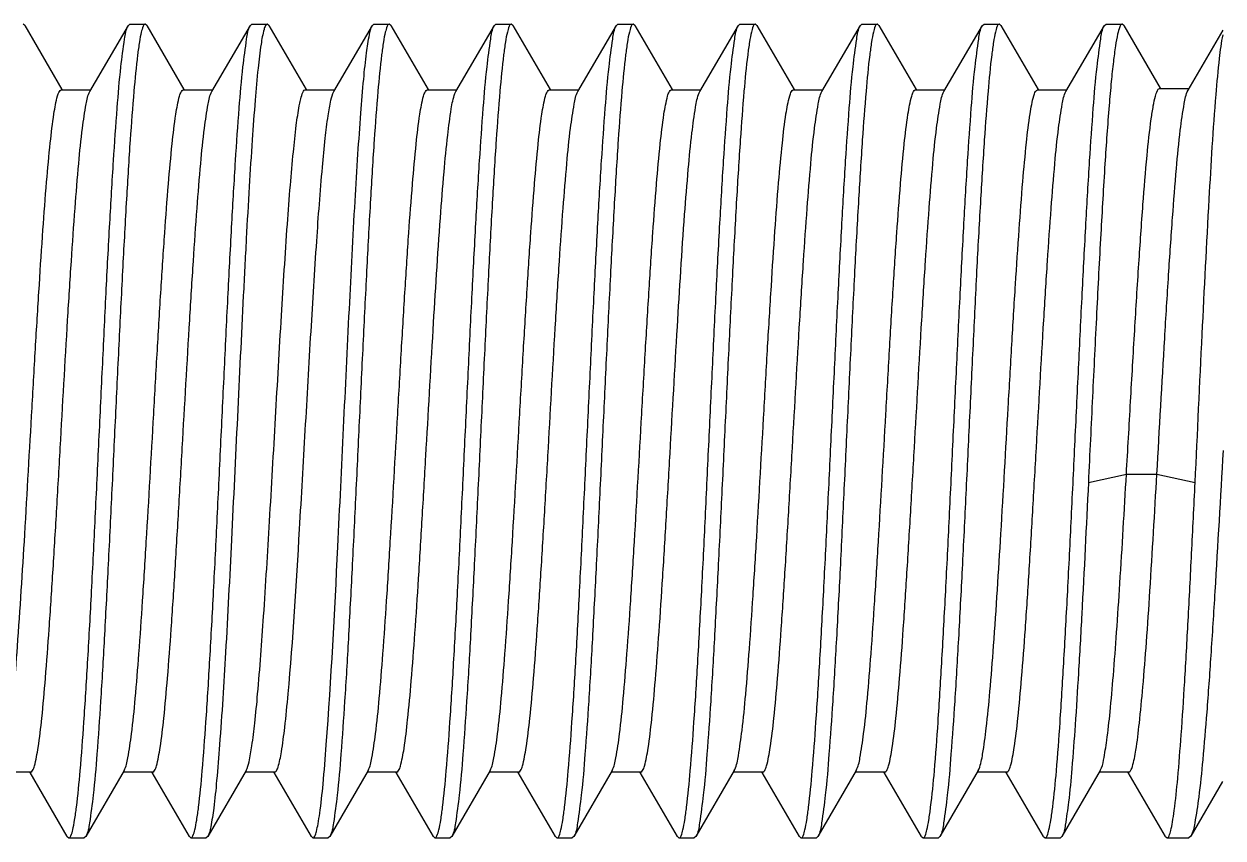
# Model space of a CAD drawing. Extents: x 1382187 to 1725648, y 860327 to 1571294.
# Drawn here: x 1531607.4 to 1531726.1, y 1227794.4 to 1227874.9 of the extents above; entities that cross this region are included whole.
import ezdxf

# ---------------------------------------------------------------- set-up
doc = ezdxf.new("R2010")
doc.units = 0
doc.header["$LTSCALE"] = 1000
doc.header["$MEASUREMENT"] = 0

msp = doc.modelspace()

# ---------------------------------------------------------------- linework, layer by layer
at = {"linetype": 'Continuous'}
for p, q in [((1531607.49, 1227874.78), (1531607.33, 1227874.91)), ((1531607.49, 1227874.78), (1531611.17, 1227868.43)), ((1531613.93, 1227868.23), (1531617.75, 1227874.78)), ((1531617.75, 1227874.78), (1531617.9, 1227874.91)), ((1531617.9, 1227874.91), (1531619.42, 1227874.91)), ((1531617.9, 1227874.91), (1531619.42, 1227874.91)), ((1531619.42, 1227874.91), (1531619.39, 1227874.91)), ((1531619.58, 1227874.78), (1531619.42, 1227874.91)), ((1531619.58, 1227874.78), (1531623.25, 1227868.43)), ((1531626.02, 1227868.23), (1531629.83, 1227874.78)), ((1531629.83, 1227874.78), (1531629.99, 1227874.91)), ((1531629.99, 1227874.91), (1531631.5, 1227874.91)), ((1531629.99, 1227874.91), (1531631.5, 1227874.91)), ((1531631.5, 1227874.91), (1531631.48, 1227874.91)), ((1531631.66, 1227874.78), (1531631.5, 1227874.91)), ((1531631.66, 1227874.78), (1531635.34, 1227868.43)), ((1531638.1, 1227868.23), (1531641.91, 1227874.78)), ((1531641.91, 1227874.78), (1531642.07, 1227874.91)), ((1531642.07, 1227874.91), (1531643.58, 1227874.91)), ((1531642.07, 1227874.91), (1531643.58, 1227874.91)), ((1531643.58, 1227874.91), (1531643.56, 1227874.91)), ((1531643.74, 1227874.78), (1531643.58, 1227874.91)), ((1531643.74, 1227874.78), (1531647.42, 1227868.43)), ((1531650.18, 1227868.23), (1531653.99, 1227874.78)), ((1531653.99, 1227874.78), (1531654.15, 1227874.91)), ((1531654.15, 1227874.91), (1531655.66, 1227874.91)), ((1531654.15, 1227874.91), (1531655.66, 1227874.91)), ((1531655.66, 1227874.91), (1531655.64, 1227874.91)), ((1531655.82, 1227874.78), (1531655.66, 1227874.91)), ((1531655.82, 1227874.78), (1531659.5, 1227868.43)), ((1531662.26, 1227868.23), (1531666.07, 1227874.78)), ((1531666.07, 1227874.78), (1531666.23, 1227874.91)), ((1531666.23, 1227874.91), (1531667.74, 1227874.91)), ((1531666.23, 1227874.91), (1531667.74, 1227874.91)), ((1531667.74, 1227874.91), (1531667.72, 1227874.91)), ((1531667.9, 1227874.78), (1531667.74, 1227874.91)), ((1531667.9, 1227874.78), (1531671.58, 1227868.43)), ((1531674.34, 1227868.23), (1531678.15, 1227874.78)), ((1531678.15, 1227874.78), (1531678.31, 1227874.91)), ((1531678.31, 1227874.91), (1531679.83, 1227874.91)), ((1531678.31, 1227874.91), (1531679.83, 1227874.91)), ((1531679.83, 1227874.91), (1531679.8, 1227874.91)), ((1531679.98, 1227874.78), (1531679.83, 1227874.91)), ((1531679.98, 1227874.78), (1531683.66, 1227868.43)), ((1531686.42, 1227868.23), (1531690.24, 1227874.78)), ((1531690.24, 1227874.78), (1531690.39, 1227874.91)), ((1531690.39, 1227874.91), (1531691.91, 1227874.91)), ((1531690.39, 1227874.91), (1531691.91, 1227874.91)), ((1531691.91, 1227874.91), (1531691.88, 1227874.91)), ((1531692.07, 1227874.78), (1531691.91, 1227874.91)), ((1531692.07, 1227874.78), (1531695.74, 1227868.43)), ((1531698.51, 1227868.23), (1531702.32, 1227874.78)), ((1531702.32, 1227874.78), (1531702.48, 1227874.91)), ((1531702.48, 1227874.91), (1531703.99, 1227874.91)), ((1531702.48, 1227874.91), (1531703.99, 1227874.91)), ((1531703.99, 1227874.91), (1531703.97, 1227874.91)), ((1531704.15, 1227874.78), (1531703.99, 1227874.91)), ((1531704.15, 1227874.78), (1531707.83, 1227868.43)), ((1531710.59, 1227868.23), (1531714.4, 1227874.78)), ((1531714.4, 1227874.78), (1531714.56, 1227874.91)), ((1531714.56, 1227874.91), (1531716.15, 1227874.91)), ((1531714.56, 1227874.91), (1531716.15, 1227874.91)), ((1531716.15, 1227874.91), (1531716.12, 1227874.91)), ((1531716.32, 1227874.76), (1531716.15, 1227874.91)), ((1531716.32, 1227874.76), (1531719.92, 1227868.56)), ((1531722.68, 1227868.36), (1531726.14, 1227874.31)), ((1531719.85, 1227868.52), (1531722.77, 1227868.52)), ((1531611.1, 1227868.39), (1531614.03, 1227868.39)), ((1531623.18, 1227868.39), (1531626.11, 1227868.39)), ((1531635.26, 1227868.39), (1531638.19, 1227868.39)), ((1531647.35, 1227868.39), (1531650.27, 1227868.39)), ((1531650.09, 1227868.03), (1531650.18, 1227868.23)), ((1531659.43, 1227868.39), (1531662.35, 1227868.39)), ((1531671.51, 1227868.39), (1531674.44, 1227868.39)), ((1531674.28, 1227868.1), (1531674.34, 1227868.23)), ((1531683.59, 1227868.39), (1531686.52, 1227868.39)), ((1531695.67, 1227868.39), (1531698.6, 1227868.39)), ((1531707.76, 1227868.39), (1531710.68, 1227868.39)), ((1531712.81, 1227829.56), (1531716.57, 1227830.38)), ((1531716.57, 1227830.38), (1531719.59, 1227830.38)), ((1531719.59, 1227830.38), (1531723.38, 1227829.56)), ((1531608.08, 1227800.89), (1531605.32, 1227800.89)), ((1531611.7, 1227794.51), (1531608.01, 1227800.85)), ((1531617.33, 1227801.06), (1531613.53, 1227794.51)), ((1531620.16, 1227800.89), (1531617.24, 1227800.89)), ((1531623.79, 1227794.51), (1531620.09, 1227800.85)), ((1531629.41, 1227801.06), (1531625.62, 1227794.51)), ((1531632.24, 1227800.89), (1531629.32, 1227800.89)), ((1531635.87, 1227794.51), (1531632.17, 1227800.85)), ((1531641.5, 1227801.06), (1531637.7, 1227794.51)), ((1531644.33, 1227800.89), (1531641.4, 1227800.89)), ((1531647.95, 1227794.51), (1531644.26, 1227800.85)), ((1531653.58, 1227801.06), (1531649.78, 1227794.51)), ((1531656.41, 1227800.89), (1531653.48, 1227800.89)), ((1531660.03, 1227794.51), (1531656.34, 1227800.85)), ((1531665.66, 1227801.06), (1531661.86, 1227794.51)), ((1531668.49, 1227800.89), (1531665.56, 1227800.89)), ((1531672.11, 1227794.51), (1531668.42, 1227800.85)), ((1531677.74, 1227801.06), (1531673.94, 1227794.51)), ((1531680.57, 1227800.89), (1531677.65, 1227800.89)), ((1531677.74, 1227801.06), (1531677.79, 1227801.15)), ((1531684.2, 1227794.51), (1531680.5, 1227800.85)), ((1531689.82, 1227801.06), (1531686.03, 1227794.51)), ((1531692.65, 1227800.89), (1531689.73, 1227800.89)), ((1531696.28, 1227794.51), (1531692.58, 1227800.85)), ((1531701.9, 1227801.06), (1531698.11, 1227794.51)), ((1531704.74, 1227800.89), (1531701.81, 1227800.89)), ((1531701.9, 1227801.06), (1531701.98, 1227801.22)), ((1531708.36, 1227794.51), (1531704.67, 1227800.85)), ((1531713.99, 1227801.06), (1531710.19, 1227794.51)), ((1531716.82, 1227800.89), (1531713.89, 1227800.89)), ((1531720.44, 1227794.51), (1531716.75, 1227800.85)), ((1531726.09, 1227799.96), (1531722.95, 1227794.55)), ((1531611.7, 1227794.51), (1531611.86, 1227794.37)), ((1531611.86, 1227794.37), (1531613.38, 1227794.37)), ((1531611.86, 1227794.37), (1531613.38, 1227794.37)), ((1531611.86, 1227794.37), (1531611.88, 1227794.37)), ((1531613.53, 1227794.51), (1531613.38, 1227794.37)), ((1531623.79, 1227794.51), (1531623.94, 1227794.37)), ((1531623.94, 1227794.37), (1531625.46, 1227794.37)), ((1531623.94, 1227794.37), (1531625.46, 1227794.37)), ((1531623.94, 1227794.37), (1531623.97, 1227794.37)), ((1531625.62, 1227794.51), (1531625.46, 1227794.37)), ((1531635.87, 1227794.51), (1531636.03, 1227794.37)), ((1531636.03, 1227794.37), (1531637.54, 1227794.37)), ((1531636.03, 1227794.37), (1531637.54, 1227794.37)), ((1531636.03, 1227794.37), (1531636.05, 1227794.37)), ((1531637.7, 1227794.51), (1531637.54, 1227794.37)), ((1531647.95, 1227794.51), (1531648.11, 1227794.37)), ((1531648.11, 1227794.37), (1531649.62, 1227794.37)), ((1531648.11, 1227794.37), (1531649.62, 1227794.37)), ((1531648.11, 1227794.37), (1531648.13, 1227794.37)), ((1531649.78, 1227794.51), (1531649.62, 1227794.37)), ((1531660.03, 1227794.51), (1531660.19, 1227794.37)), ((1531660.19, 1227794.37), (1531661.7, 1227794.37)), ((1531660.19, 1227794.37), (1531661.7, 1227794.37)), ((1531660.19, 1227794.37), (1531660.21, 1227794.37)), ((1531661.86, 1227794.51), (1531661.7, 1227794.37)), ((1531672.11, 1227794.51), (1531672.27, 1227794.37)), ((1531672.27, 1227794.37), (1531673.78, 1227794.37)), ((1531672.27, 1227794.37), (1531673.78, 1227794.37)), ((1531672.27, 1227794.37), (1531672.29, 1227794.37)), ((1531673.94, 1227794.51), (1531673.78, 1227794.37)), ((1531684.2, 1227794.51), (1531684.35, 1227794.37)), ((1531684.35, 1227794.37), (1531685.87, 1227794.37)), ((1531684.35, 1227794.37), (1531685.87, 1227794.37)), ((1531684.35, 1227794.37), (1531684.38, 1227794.37)), ((1531686.03, 1227794.51), (1531685.87, 1227794.37)), ((1531696.28, 1227794.51), (1531696.44, 1227794.37)), ((1531696.44, 1227794.37), (1531697.95, 1227794.37)), ((1531696.44, 1227794.37), (1531697.95, 1227794.37)), ((1531696.44, 1227794.37), (1531696.46, 1227794.37)), ((1531698.11, 1227794.51), (1531697.95, 1227794.37)), ((1531708.36, 1227794.51), (1531708.52, 1227794.37)), ((1531708.52, 1227794.37), (1531710.03, 1227794.37)), ((1531708.52, 1227794.37), (1531710.03, 1227794.37)), ((1531708.52, 1227794.37), (1531708.54, 1227794.37)), ((1531710.19, 1227794.51), (1531710.03, 1227794.37)), ((1531720.44, 1227794.51), (1531720.6, 1227794.37)), ((1531720.6, 1227794.37), (1531722.74, 1227794.37)), ((1531720.6, 1227794.37), (1531722.74, 1227794.37)), ((1531720.6, 1227794.37), (1531720.62, 1227794.37)), ((1531722.95, 1227794.55), (1531722.74, 1227794.37))]:
    msp.add_line(p, q, dxfattribs=at)
for points, knots in [([(1531611.88, 1227794.37), (1531611.98, 1227794.39), (1531612.13, 1227794.72), (1531612.28, 1227795.28), (1531612.46, 1227796.25), (1531612.72, 1227798.18), (1531613.03, 1227801.43), (1531613.38, 1227806.17), (1531613.74, 1227811.95), (1531614.1, 1227818.55), (1531614.46, 1227825.73), (1531614.82, 1227833.23), (1531615.18, 1227840.79), (1531615.53, 1227848.12), (1531615.89, 1227854.96), (1531616.25, 1227861.08), (1531616.61, 1227866.22), (1531616.93, 1227870.26), (1531617.31, 1227872.95), (1531617.51, 1227874.37), (1531617.75, 1227874.78)], [0, 0, 0, 0, 0.003607, 0.01125, 0.023199, 0.039411, 0.0841, 0.143793, 0.216365, 0.29921, 0.389343, 0.483513, 0.57832, 0.670347, 0.756272, 0.832991, 0.897743, 0.948217, 0.982646, 1, 1, 1, 1]), ([(1531619.39, 1227874.91), (1531619.3, 1227874.89), (1531619.15, 1227874.56), (1531618.99, 1227874), (1531618.82, 1227873.03), (1531618.55, 1227871.1), (1531618.25, 1227867.86), (1531617.89, 1227863.11), (1531617.54, 1227857.33), (1531617.18, 1227850.74), (1531616.82, 1227843.56), (1531616.46, 1227836.05), (1531616.1, 1227828.5), (1531615.74, 1227821.17), (1531615.38, 1227814.33), (1531615.03, 1227808.21), (1531614.67, 1227803.07), (1531614.35, 1227799.03), (1531613.97, 1227796.34), (1531613.77, 1227794.91), (1531613.53, 1227794.51)], [0, 0, 0, 0, 0.003611, 0.011257, 0.023208, 0.03942, 0.084105, 0.14379, 0.216353, 0.299192, 0.389318, 0.483476, 0.578271, 0.670286, 0.7562, 0.832918, 0.897679, 0.94817, 0.98262, 1, 1, 1, 1]), ([(1531623.97, 1227794.37), (1531624.06, 1227794.39), (1531624.21, 1227794.72), (1531624.37, 1227795.28), (1531624.54, 1227796.25), (1531624.81, 1227798.18), (1531625.11, 1227801.42), (1531625.47, 1227806.17), (1531625.82, 1227811.95), (1531626.18, 1227818.55), (1531626.54, 1227825.73), (1531626.9, 1227833.23), (1531627.26, 1227840.79), (1531627.62, 1227848.12), (1531627.98, 1227854.96), (1531628.33, 1227861.08), (1531628.69, 1227866.22), (1531629.01, 1227870.26), (1531629.4, 1227872.95), (1531629.59, 1227874.37), (1531629.83, 1227874.78)], [0, 0, 0, 0, 0.003607, 0.01125, 0.023198, 0.03941, 0.084098, 0.143791, 0.216363, 0.299208, 0.389341, 0.48351, 0.578318, 0.670346, 0.756271, 0.83299, 0.897743, 0.948217, 0.982646, 1, 1, 1, 1]), ([(1531631.48, 1227874.91), (1531631.41, 1227874.89), (1531631.28, 1227874.69), (1531631.07, 1227874.05), (1531630.83, 1227872.61), (1531630.55, 1227870.29), (1531630.27, 1227867.13), (1531629.99, 1227863.22), (1531629.7, 1227858.64), (1531629.41, 1227853.51), (1531629.02, 1227845.91), (1531628.54, 1227835.98), (1531627.98, 1227824.21), (1531627.43, 1227813.4), (1531627.01, 1227806.63), (1531626.78, 1227803.59)], [0, 0, 0, 0, 0.002964, 0.008737, 0.029566, 0.062647, 0.107305, 0.162537, 0.227082, 0.299454, 0.377979, 0.546128, 0.716059, 0.872129, 1, 1, 1, 1]), ([(1531637.35, 1227803.59), (1531637.84, 1227810.12), (1531638.37, 1227820.58), (1531639.06, 1227834.95), (1531639.61, 1227846.35), (1531640.07, 1227855.38), (1531640.47, 1227861.84), (1531640.74, 1227865.87), (1531641.02, 1227869.21), (1531641.28, 1227871.81), (1531641.56, 1227873.57), (1531641.75, 1227874.5), (1531641.91, 1227874.78)], [0, 0, 0, 0, 0.275142, 0.440178, 0.604823, 0.754782, 0.820106, 0.877048, 0.924377, 0.961083, 0.986411, 1, 1, 1, 1]), ([(1531643.56, 1227874.91), (1531643.46, 1227874.89), (1531643.31, 1227874.56), (1531643.16, 1227874), (1531642.98, 1227873.03), (1531642.72, 1227871.1), (1531642.41, 1227867.86), (1531642.06, 1227863.11), (1531641.7, 1227857.33), (1531641.35, 1227850.74), (1531640.99, 1227843.56), (1531640.63, 1227836.05), (1531640.27, 1227828.5), (1531639.91, 1227821.17), (1531639.55, 1227814.33), (1531639.2, 1227808.21), (1531638.83, 1227803.07), (1531638.51, 1227799.03), (1531638.13, 1227796.34), (1531637.93, 1227794.91), (1531637.7, 1227794.51)], [0, 0, 0, 0, 0.003611, 0.011258, 0.023209, 0.039422, 0.084108, 0.143794, 0.216356, 0.299189, 0.389308, 0.483464, 0.57826, 0.670281, 0.756203, 0.832923, 0.897683, 0.948172, 0.982621, 1, 1, 1, 1]), ([(1531648.13, 1227794.37), (1531648.22, 1227794.39), (1531648.37, 1227794.72), (1531648.53, 1227795.28), (1531648.71, 1227796.25), (1531648.97, 1227798.18), (1531649.28, 1227801.42), (1531649.63, 1227806.17), (1531649.98, 1227811.95), (1531650.34, 1227818.55), (1531650.7, 1227825.73), (1531651.06, 1227833.23), (1531651.42, 1227840.79), (1531651.78, 1227848.12), (1531652.14, 1227854.96), (1531652.49, 1227861.08), (1531652.86, 1227866.22), (1531653.18, 1227870.26), (1531653.56, 1227872.95), (1531653.76, 1227874.37), (1531653.99, 1227874.78)], [0, 0, 0, 0, 0.003606, 0.011248, 0.023195, 0.039405, 0.08409, 0.14378, 0.216352, 0.299204, 0.389345, 0.483519, 0.578326, 0.67035, 0.756268, 0.832985, 0.897739, 0.948216, 0.982646, 1, 1, 1, 1]), ([(1531655.64, 1227874.91), (1531655.55, 1227874.89), (1531655.4, 1227874.56), (1531655.24, 1227874), (1531655.06, 1227873.03), (1531654.8, 1227871.1), (1531654.49, 1227867.86), (1531654.14, 1227863.11), (1531653.78, 1227857.33), (1531653.43, 1227850.74), (1531653.07, 1227843.56), (1531652.71, 1227836.05), (1531652.35, 1227828.5), (1531651.99, 1227821.17), (1531651.63, 1227814.33), (1531651.28, 1227808.21), (1531650.91, 1227803.07), (1531650.59, 1227799.03), (1531650.21, 1227796.34), (1531650.01, 1227794.91), (1531649.78, 1227794.51)], [0, 0, 0, 0, 0.003611, 0.011258, 0.023209, 0.039423, 0.08411, 0.143796, 0.216358, 0.299191, 0.38931, 0.483466, 0.578262, 0.670283, 0.756204, 0.832924, 0.897683, 0.948172, 0.982621, 1, 1, 1, 1]), ([(1531660.21, 1227794.37), (1531660.31, 1227794.39), (1531660.46, 1227794.72), (1531660.61, 1227795.28), (1531660.79, 1227796.25), (1531661.05, 1227798.18), (1531661.36, 1227801.42), (1531661.71, 1227806.17), (1531662.07, 1227811.95), (1531662.42, 1227818.55), (1531662.78, 1227825.73), (1531663.14, 1227833.23), (1531663.5, 1227840.79), (1531663.86, 1227848.12), (1531664.22, 1227854.96), (1531664.57, 1227861.08), (1531664.94, 1227866.22), (1531665.26, 1227870.26), (1531665.64, 1227872.95), (1531665.84, 1227874.37), (1531666.07, 1227874.78)], [0, 0, 0, 0, 0.003606, 0.011248, 0.023195, 0.039405, 0.08409, 0.14378, 0.216352, 0.299203, 0.389344, 0.483517, 0.578325, 0.670349, 0.756267, 0.832984, 0.897738, 0.948215, 0.982646, 1, 1, 1, 1]), ([(1531667.72, 1227874.91), (1531667.63, 1227874.89), (1531667.48, 1227874.56), (1531667.32, 1227874), (1531667.14, 1227873.03), (1531666.88, 1227871.1), (1531666.57, 1227867.86), (1531666.22, 1227863.11), (1531665.87, 1227857.33), (1531665.51, 1227850.74), (1531665.15, 1227843.56), (1531664.79, 1227836.05), (1531664.43, 1227828.5), (1531664.07, 1227821.17), (1531663.71, 1227814.33), (1531663.36, 1227808.21), (1531663, 1227803.07), (1531662.68, 1227799.03), (1531662.29, 1227796.34), (1531662.1, 1227794.91), (1531661.86, 1227794.51)], [0, 0, 0, 0, 0.003611, 0.011259, 0.02321, 0.039423, 0.084111, 0.143798, 0.21636, 0.299193, 0.389312, 0.483468, 0.578264, 0.670284, 0.756205, 0.832924, 0.897684, 0.948172, 0.982621, 1, 1, 1, 1]), ([(1531672.29, 1227794.37), (1531672.39, 1227794.39), (1531672.54, 1227794.72), (1531672.69, 1227795.28), (1531672.87, 1227796.25), (1531673.13, 1227798.18), (1531673.44, 1227801.42), (1531673.79, 1227806.17), (1531674.15, 1227811.95), (1531674.51, 1227818.55), (1531674.87, 1227825.73), (1531675.22, 1227833.23), (1531675.58, 1227840.79), (1531675.94, 1227848.12), (1531676.3, 1227854.96), (1531676.66, 1227861.08), (1531677.02, 1227866.22), (1531677.34, 1227870.26), (1531677.72, 1227872.95), (1531677.92, 1227874.37), (1531678.15, 1227874.78)], [0, 0, 0, 0, 0.003606, 0.011248, 0.023195, 0.039405, 0.08409, 0.143779, 0.216351, 0.299203, 0.389343, 0.483516, 0.578323, 0.670348, 0.756266, 0.832984, 0.897738, 0.948215, 0.982646, 1, 1, 1, 1]), ([(1531679.8, 1227874.91), (1531679.71, 1227874.89), (1531679.56, 1227874.56), (1531679.4, 1227874), (1531679.23, 1227873.03), (1531678.96, 1227871.1), (1531678.66, 1227867.86), (1531678.3, 1227863.11), (1531677.95, 1227857.33), (1531677.59, 1227850.74), (1531677.23, 1227843.56), (1531676.87, 1227836.05), (1531676.51, 1227828.5), (1531676.15, 1227821.17), (1531675.79, 1227814.32), (1531675.44, 1227808.21), (1531675.08, 1227803.07), (1531674.76, 1227799.03), (1531674.37, 1227796.34), (1531674.18, 1227794.91), (1531673.94, 1227794.51)], [0, 0, 0, 0, 0.003612, 0.011261, 0.023213, 0.039428, 0.084118, 0.143807, 0.216371, 0.299205, 0.389325, 0.48348, 0.578274, 0.670292, 0.75621, 0.832928, 0.897687, 0.948173, 0.982621, 1, 1, 1, 1]), ([(1531684.38, 1227794.37), (1531684.47, 1227794.39), (1531684.62, 1227794.72), (1531684.78, 1227795.28), (1531684.95, 1227796.25), (1531685.21, 1227798.18), (1531685.52, 1227801.42), (1531685.87, 1227806.17), (1531686.23, 1227811.95), (1531686.59, 1227818.55), (1531686.95, 1227825.73), (1531687.31, 1227833.23), (1531687.67, 1227840.79), (1531688.03, 1227848.12), (1531688.39, 1227854.96), (1531688.74, 1227861.08), (1531689.1, 1227866.22), (1531689.42, 1227870.26), (1531689.8, 1227872.95), (1531690, 1227874.37), (1531690.24, 1227874.78)], [0, 0, 0, 0, 0.003606, 0.011247, 0.023194, 0.039403, 0.084087, 0.143776, 0.216347, 0.299198, 0.389337, 0.483508, 0.578316, 0.670341, 0.75626, 0.832979, 0.897735, 0.948214, 0.982645, 1, 1, 1, 1]), ([(1531691.88, 1227874.91), (1531691.79, 1227874.89), (1531691.64, 1227874.56), (1531691.48, 1227874), (1531691.31, 1227873.03), (1531691.05, 1227871.1), (1531690.74, 1227867.86), (1531690.39, 1227863.11), (1531690.03, 1227857.33), (1531689.67, 1227850.74), (1531689.31, 1227843.56), (1531688.95, 1227836.05), (1531688.59, 1227828.5), (1531688.24, 1227821.17), (1531687.88, 1227814.32), (1531687.52, 1227808.21), (1531687.16, 1227803.07), (1531686.84, 1227799.03), (1531686.46, 1227796.34), (1531686.26, 1227794.91), (1531686.03, 1227794.51)], [0, 0, 0, 0, 0.003612, 0.011261, 0.023214, 0.039428, 0.084119, 0.143809, 0.216373, 0.299207, 0.389327, 0.483482, 0.578276, 0.670293, 0.756211, 0.832929, 0.897687, 0.948174, 0.982621, 1, 1, 1, 1]), ([(1531696.46, 1227794.37), (1531696.55, 1227794.39), (1531696.7, 1227794.72), (1531696.86, 1227795.28), (1531697.03, 1227796.25), (1531697.3, 1227798.18), (1531697.61, 1227801.42), (1531697.96, 1227806.17), (1531698.31, 1227811.95), (1531698.67, 1227818.55), (1531699.03, 1227825.73), (1531699.39, 1227833.23), (1531699.75, 1227840.79), (1531700.11, 1227848.12), (1531700.47, 1227854.96), (1531700.82, 1227861.08), (1531701.18, 1227866.22), (1531701.5, 1227870.26), (1531701.89, 1227872.95), (1531702.08, 1227874.37), (1531702.32, 1227874.78)], [0, 0, 0, 0, 0.003606, 0.011247, 0.023193, 0.039403, 0.084087, 0.143775, 0.216347, 0.299197, 0.389335, 0.483507, 0.578314, 0.670339, 0.756259, 0.832978, 0.897734, 0.948214, 0.982645, 1, 1, 1, 1]), ([(1531703.97, 1227874.91), (1531703.87, 1227874.89), (1531703.72, 1227874.56), (1531703.57, 1227874), (1531703.39, 1227873.03), (1531703.13, 1227871.1), (1531702.82, 1227867.86), (1531702.47, 1227863.11), (1531702.11, 1227857.33), (1531701.75, 1227850.74), (1531701.4, 1227843.56), (1531701.04, 1227836.05), (1531700.68, 1227828.5), (1531700.32, 1227821.17), (1531699.96, 1227814.32), (1531699.6, 1227808.21), (1531699.24, 1227803.07), (1531698.92, 1227799.03), (1531698.54, 1227796.34), (1531698.34, 1227794.91), (1531698.11, 1227794.51)], [0, 0, 0, 0, 0.003613, 0.011261, 0.023214, 0.039429, 0.08412, 0.143811, 0.216375, 0.299209, 0.389329, 0.483484, 0.578278, 0.670294, 0.756212, 0.83293, 0.897688, 0.948174, 0.982621, 1, 1, 1, 1]), ([(1531708.54, 1227794.37), (1531708.63, 1227794.39), (1531708.78, 1227794.72), (1531708.94, 1227795.28), (1531709.12, 1227796.25), (1531709.38, 1227798.18), (1531709.69, 1227801.42), (1531710.04, 1227806.17), (1531710.39, 1227811.95), (1531710.75, 1227818.55), (1531711.11, 1227825.73), (1531711.47, 1227833.23), (1531711.83, 1227840.79), (1531712.19, 1227848.12), (1531712.55, 1227854.96), (1531712.9, 1227861.08), (1531713.26, 1227866.22), (1531713.58, 1227870.26), (1531713.97, 1227872.95), (1531714.16, 1227874.37), (1531714.4, 1227874.78)], [0, 0, 0, 0, 0.003606, 0.011247, 0.023193, 0.039403, 0.084086, 0.143774, 0.216346, 0.299196, 0.389334, 0.483505, 0.578313, 0.670338, 0.756258, 0.832977, 0.897733, 0.948213, 0.982645, 1, 1, 1, 1]), ([(1531716.12, 1227874.91), (1531716.01, 1227874.89), (1531715.84, 1227874.48), (1531715.66, 1227873.81), (1531715.46, 1227872.62), (1531715.26, 1227871.06), (1531715.05, 1227869.09), (1531714.76, 1227865.72), (1531714.41, 1227860.69), (1531714.01, 1227853.86), (1531713.61, 1227846.17), (1531713.21, 1227837.97), (1531712.94, 1227832.38), (1531712.81, 1227829.56)], [0, 0, 0, 0, 0.00759, 0.023989, 0.049698, 0.084571, 0.128273, 0.180348, 0.307263, 0.459782, 0.631209, 0.813963, 1, 1, 1, 1]), ([(1531723.38, 1227829.56), (1531723.61, 1227834.44), (1531724.05, 1227843.79), (1531724.7, 1227856.59), (1531725.24, 1227865.69), (1531725.74, 1227871.1), (1531725.98, 1227873.08), (1531726.14, 1227873.85)], [0, 0, 0, 0, 0.33063, 0.632635, 0.865973, 0.946815, 1, 1, 1, 1]), ([(1531716.57, 1227830.38), (1531716.71, 1227832.77), (1531716.98, 1227837.51), (1531717.38, 1227844.45), (1531717.78, 1227850.95), (1531718.18, 1227856.72), (1531718.56, 1227861.49), (1531718.91, 1227864.76), (1531719.2, 1227866.7), (1531719.41, 1227867.67), (1531719.56, 1227868.21), (1531719.75, 1227868.52), (1531719.85, 1227868.52)], [0, 0, 0, 0, 0.187168, 0.370928, 0.54308, 0.695912, 0.822629, 0.917653, 0.951962, 0.977016, 0.992738, 1, 1, 1, 1]), ([(1531605.32, 1227801.2), (1531605.51, 1227801.66), (1531605.75, 1227803.01), (1531606.11, 1227805.54), (1531606.44, 1227809.1), (1531606.95, 1227815.5), (1531607.53, 1227824.88), (1531608.09, 1227834.83), (1531608.56, 1227843.07), (1531608.92, 1227848.95), (1531609.27, 1227854.33), (1531609.62, 1227859.01), (1531609.97, 1227862.85), (1531610.3, 1227865.66), (1531610.61, 1227867.4), (1531610.85, 1227868.16), (1531611.02, 1227868.39), (1531611.1, 1227868.39)], [0, 0, 0, 0, 0.021934, 0.060252, 0.1138, 0.180755, 0.345177, 0.530709, 0.623344, 0.711545, 0.792219, 0.862544, 0.920069, 0.962821, 0.989426, 0.996537, 1, 1, 1, 1]), ([(1531608.08, 1227800.89), (1531608.16, 1227800.89), (1531608.34, 1227801.13), (1531608.58, 1227801.91), (1531608.9, 1227803.69), (1531609.23, 1227806.57), (1531609.58, 1227810.49), (1531609.93, 1227815.28), (1531610.29, 1227820.76), (1531610.65, 1227826.74), (1531611.13, 1227835.09), (1531611.59, 1227843.36), (1531612.09, 1227851.26), (1531612.44, 1227856.43), (1531612.8, 1227860.8), (1531613.13, 1227864.26), (1531613.49, 1227866.61), (1531613.72, 1227867.86), (1531613.93, 1227868.23)], [0, 0, 0, 0, 0.003515, 0.010772, 0.03795, 0.08161, 0.140308, 0.211978, 0.294061, 0.383612, 0.477415, 0.664253, 0.750571, 0.827951, 0.893624, 0.945254, 0.981055, 1, 1, 1, 1]), ([(1531617.33, 1227801.06), (1531617.55, 1227801.43), (1531617.77, 1227802.68), (1531618.14, 1227805.03), (1531618.47, 1227808.49), (1531618.82, 1227812.86), (1531619.18, 1227818.03), (1531619.67, 1227825.93), (1531620.14, 1227834.2), (1531620.61, 1227842.55), (1531620.97, 1227848.53), (1531621.33, 1227854.01), (1531621.68, 1227858.79), (1531622.04, 1227862.72), (1531622.37, 1227865.6), (1531622.69, 1227867.38), (1531622.93, 1227868.15), (1531623.1, 1227868.39), (1531623.18, 1227868.39)], [0, 0, 0, 0, 0.018976, 0.054803, 0.106453, 0.172139, 0.249526, 0.335844, 0.522668, 0.616459, 0.705997, 0.788066, 0.859722, 0.918409, 0.962059, 0.989231, 0.996484, 1, 1, 1, 1]), ([(1531620.16, 1227800.89), (1531620.24, 1227800.89), (1531620.42, 1227801.13), (1531620.66, 1227801.91), (1531620.98, 1227803.69), (1531621.31, 1227806.57), (1531621.66, 1227810.49), (1531622.02, 1227815.28), (1531622.37, 1227820.76), (1531622.73, 1227826.74), (1531623.21, 1227835.09), (1531623.68, 1227843.36), (1531624.17, 1227851.26), (1531624.52, 1227856.43), (1531624.88, 1227860.8), (1531625.21, 1227864.26), (1531625.58, 1227866.61), (1531625.8, 1227867.86), (1531626.02, 1227868.23)], [0, 0, 0, 0, 0.003517, 0.010771, 0.037949, 0.081609, 0.140308, 0.211979, 0.294062, 0.383613, 0.477416, 0.664254, 0.750571, 0.827951, 0.893623, 0.945253, 0.981055, 1, 1, 1, 1]), ([(1531630.55, 1227808.62), (1531630.78, 1227811.18), (1531631.2, 1227816.88), (1531631.75, 1227825.99), (1531632.32, 1227835.91), (1531632.88, 1227845.71), (1531633.36, 1227853.38), (1531633.77, 1227858.77), (1531634.06, 1227862.05), (1531634.33, 1227864.63), (1531634.62, 1227866.64), (1531634.86, 1227867.67), (1531635.1, 1227868.39), (1531635.26, 1227868.39)], [0, 0, 0, 0, 0.128499, 0.285338, 0.455997, 0.624629, 0.775582, 0.839957, 0.89488, 0.939089, 0.971598, 0.991791, 1, 1, 1, 1]), ([(1531633.57, 1227808.62), (1531634.06, 1227814.05), (1531634.58, 1227822.75), (1531635.27, 1227834.71), (1531635.81, 1227844.21), (1531636.35, 1227852.89), (1531636.81, 1227859.27), (1531637.22, 1227863.4), (1531637.48, 1227865.62), (1531637.75, 1227867.15), (1531637.95, 1227867.97), (1531638.1, 1227868.23)], [0, 0, 0, 0, 0.273163, 0.437049, 0.600835, 0.7505, 0.873256, 0.921165, 0.958687, 0.985083, 1, 1, 1, 1]), ([(1531641.5, 1227801.06), (1531641.71, 1227801.43), (1531641.93, 1227802.68), (1531642.3, 1227805.03), (1531642.63, 1227808.49), (1531642.99, 1227812.86), (1531643.34, 1227818.03), (1531643.83, 1227825.93), (1531644.3, 1227834.2), (1531644.78, 1227842.55), (1531645.14, 1227848.53), (1531645.49, 1227854.01), (1531645.85, 1227858.79), (1531646.2, 1227862.72), (1531646.53, 1227865.6), (1531646.85, 1227867.38), (1531647.09, 1227868.15), (1531647.27, 1227868.39), (1531647.35, 1227868.39)], [0, 0, 0, 0, 0.018976, 0.054803, 0.106453, 0.172139, 0.249526, 0.335844, 0.522668, 0.61646, 0.705997, 0.788066, 0.859722, 0.918409, 0.962059, 0.989231, 0.996485, 1, 1, 1, 1]), ([(1531644.33, 1227800.89), (1531644.4, 1227800.89), (1531644.58, 1227801.12), (1531644.81, 1227801.87), (1531645.13, 1227803.6), (1531645.45, 1227806.4), (1531645.8, 1227810.21), (1531646.15, 1227814.86), (1531646.5, 1227820.2), (1531646.85, 1227826.05), (1531647.33, 1227834.26), (1531647.89, 1227844.19), (1531648.47, 1227853.56), (1531648.97, 1227859.98), (1531649.31, 1227863.58), (1531649.65, 1227866.16), (1531649.9, 1227867.55), (1531650.09, 1227868.03)], [0, 0, 0, 0, 0.003449, 0.010513, 0.036944, 0.079419, 0.136588, 0.206502, 0.286746, 0.374534, 0.46681, 0.651938, 0.816574, 0.883918, 0.938051, 0.977142, 1, 1, 1, 1]), ([(1531653.58, 1227801.06), (1531653.79, 1227801.43), (1531654.02, 1227802.68), (1531654.38, 1227805.03), (1531654.71, 1227808.49), (1531655.07, 1227812.86), (1531655.42, 1227818.03), (1531655.92, 1227825.93), (1531656.38, 1227834.2), (1531656.86, 1227842.55), (1531657.22, 1227848.53), (1531657.58, 1227854.01), (1531657.93, 1227858.79), (1531658.28, 1227862.72), (1531658.61, 1227865.6), (1531658.93, 1227867.38), (1531659.17, 1227868.15), (1531659.35, 1227868.39), (1531659.43, 1227868.39)], [0, 0, 0, 0, 0.018976, 0.054804, 0.106454, 0.17214, 0.249527, 0.335846, 0.522669, 0.61646, 0.705997, 0.788065, 0.859721, 0.918408, 0.962058, 0.98923, 0.996485, 1, 1, 1, 1]), ([(1531656.41, 1227800.89), (1531656.49, 1227800.89), (1531656.66, 1227801.13), (1531656.9, 1227801.91), (1531657.22, 1227803.69), (1531657.55, 1227806.57), (1531657.91, 1227810.49), (1531658.26, 1227815.28), (1531658.62, 1227820.76), (1531658.98, 1227826.74), (1531659.46, 1227835.09), (1531659.92, 1227843.36), (1531660.41, 1227851.26), (1531660.77, 1227856.43), (1531661.13, 1227860.8), (1531661.46, 1227864.26), (1531661.82, 1227866.61), (1531662.05, 1227867.86), (1531662.26, 1227868.23)], [0, 0, 0, 0, 0.003514, 0.010772, 0.03795, 0.081609, 0.140308, 0.211978, 0.294061, 0.383612, 0.477416, 0.664254, 0.750572, 0.827952, 0.893624, 0.945254, 0.981055, 1, 1, 1, 1]), ([(1531665.66, 1227801.06), (1531665.87, 1227801.43), (1531666.1, 1227802.68), (1531666.46, 1227805.03), (1531666.79, 1227808.49), (1531667.15, 1227812.86), (1531667.51, 1227818.03), (1531668, 1227825.93), (1531668.46, 1227834.2), (1531668.94, 1227842.55), (1531669.3, 1227848.53), (1531669.66, 1227854.01), (1531670.01, 1227858.79), (1531670.37, 1227862.72), (1531670.69, 1227865.6), (1531671.02, 1227867.38), (1531671.25, 1227868.15), (1531671.43, 1227868.39), (1531671.51, 1227868.39)], [0, 0, 0, 0, 0.018976, 0.054803, 0.106453, 0.172138, 0.249526, 0.335844, 0.522669, 0.61646, 0.705998, 0.788066, 0.859722, 0.918409, 0.962059, 0.98923, 0.996485, 1, 1, 1, 1]), ([(1531668.49, 1227800.89), (1531668.57, 1227800.89), (1531668.74, 1227801.12), (1531668.98, 1227801.88), (1531669.3, 1227803.63), (1531669.62, 1227806.45), (1531669.97, 1227810.3), (1531670.32, 1227814.99), (1531670.68, 1227820.38), (1531671.03, 1227826.27), (1531671.51, 1227834.52), (1531672.07, 1227844.48), (1531672.65, 1227853.86), (1531673.16, 1227860.25), (1531673.49, 1227863.8), (1531673.84, 1227866.32), (1531674.08, 1227867.66), (1531674.28, 1227868.1)], [0, 0, 0, 0, 0.00347, 0.010595, 0.037262, 0.080112, 0.137764, 0.208234, 0.289061, 0.377407, 0.470169, 0.655842, 0.820187, 0.887004, 0.940345, 0.978392, 1, 1, 1, 1]), ([(1531677.79, 1227801.15), (1531677.99, 1227801.57), (1531678.22, 1227802.89), (1531678.58, 1227805.36), (1531678.91, 1227808.89), (1531679.27, 1227813.32), (1531679.62, 1227818.51), (1531680.11, 1227826.39), (1531680.57, 1227834.62), (1531681.04, 1227842.89), (1531681.4, 1227848.81), (1531681.75, 1227854.22), (1531682.1, 1227858.93), (1531682.46, 1227862.8), (1531682.78, 1227865.64), (1531683.1, 1227867.39), (1531683.34, 1227868.16), (1531683.51, 1227868.39), (1531683.59, 1227868.39)], [0, 0, 0, 0, 0.020929, 0.058407, 0.111315, 0.177843, 0.255662, 0.342027, 0.527997, 0.621023, 0.709674, 0.790819, 0.861592, 0.91951, 0.962564, 0.989361, 0.996518, 1, 1, 1, 1]), ([(1531680.57, 1227800.89), (1531680.65, 1227800.89), (1531680.83, 1227801.13), (1531681.07, 1227801.91), (1531681.39, 1227803.69), (1531681.72, 1227806.57), (1531682.07, 1227810.49), (1531682.42, 1227815.28), (1531682.78, 1227820.76), (1531683.14, 1227826.74), (1531683.62, 1227835.09), (1531684.09, 1227843.36), (1531684.58, 1227851.26), (1531684.93, 1227856.43), (1531685.29, 1227860.8), (1531685.62, 1227864.26), (1531685.99, 1227866.61), (1531686.21, 1227867.86), (1531686.42, 1227868.23)], [0, 0, 0, 0, 0.003515, 0.010772, 0.03795, 0.081609, 0.140308, 0.211978, 0.294061, 0.383613, 0.477416, 0.664254, 0.750572, 0.827952, 0.893624, 0.945254, 0.981055, 1, 1, 1, 1]), ([(1531689.82, 1227801.06), (1531690.04, 1227801.43), (1531690.26, 1227802.68), (1531690.63, 1227805.03), (1531690.96, 1227808.49), (1531691.32, 1227812.86), (1531691.67, 1227818.03), (1531692.16, 1227825.93), (1531692.63, 1227834.2), (1531693.11, 1227842.55), (1531693.46, 1227848.53), (1531693.82, 1227854.01), (1531694.17, 1227858.79), (1531694.53, 1227862.72), (1531694.86, 1227865.6), (1531695.18, 1227867.38), (1531695.42, 1227868.15), (1531695.59, 1227868.39), (1531695.67, 1227868.39)], [0, 0, 0, 0, 0.018976, 0.054803, 0.106453, 0.172138, 0.249526, 0.335844, 0.522669, 0.61646, 0.705998, 0.788066, 0.859722, 0.918408, 0.962058, 0.98923, 0.996486, 1, 1, 1, 1]), ([(1531692.65, 1227800.89), (1531692.73, 1227800.89), (1531692.91, 1227801.13), (1531693.15, 1227801.91), (1531693.47, 1227803.69), (1531693.8, 1227806.57), (1531694.15, 1227810.49), (1531694.51, 1227815.28), (1531694.86, 1227820.76), (1531695.22, 1227826.74), (1531695.7, 1227835.09), (1531696.17, 1227843.36), (1531696.66, 1227851.26), (1531697.01, 1227856.43), (1531697.37, 1227860.8), (1531697.7, 1227864.26), (1531698.07, 1227866.61), (1531698.29, 1227867.86), (1531698.51, 1227868.23)], [0, 0, 0, 0, 0.003516, 0.010772, 0.03795, 0.08161, 0.140309, 0.211979, 0.294062, 0.383613, 0.477415, 0.664252, 0.75057, 0.82795, 0.893623, 0.945253, 0.981055, 1, 1, 1, 1]), ([(1531701.98, 1227801.22), (1531702.17, 1227801.68), (1531702.41, 1227803.04), (1531702.76, 1227805.58), (1531703.1, 1227809.16), (1531703.6, 1227815.56), (1531704.18, 1227824.94), (1531704.75, 1227834.88), (1531705.22, 1227843.11), (1531705.57, 1227848.99), (1531705.93, 1227854.35), (1531706.28, 1227859.03), (1531706.63, 1227862.86), (1531706.95, 1227865.67), (1531707.27, 1227867.4), (1531707.5, 1227868.16), (1531707.68, 1227868.39), (1531707.76, 1227868.39)], [0, 0, 0, 0, 0.022184, 0.060712, 0.114419, 0.181479, 0.345959, 0.531381, 0.623919, 0.712007, 0.792565, 0.862779, 0.920208, 0.962885, 0.989443, 0.996539, 1, 1, 1, 1]), ([(1531704.74, 1227800.89), (1531704.81, 1227800.89), (1531704.99, 1227801.13), (1531705.23, 1227801.91), (1531705.55, 1227803.69), (1531705.88, 1227806.57), (1531706.23, 1227810.49), (1531706.59, 1227815.28), (1531706.95, 1227820.76), (1531707.3, 1227826.74), (1531707.78, 1227835.09), (1531708.25, 1227843.36), (1531708.74, 1227851.26), (1531709.09, 1227856.43), (1531709.45, 1227860.8), (1531709.78, 1227864.26), (1531710.15, 1227866.61), (1531710.37, 1227867.86), (1531710.59, 1227868.23)], [0, 0, 0, 0, 0.003515, 0.010772, 0.037949, 0.081609, 0.140307, 0.211978, 0.294061, 0.383613, 0.477416, 0.664254, 0.750572, 0.827952, 0.893624, 0.945254, 0.981055, 1, 1, 1, 1]), ([(1531719.59, 1227830.38), (1531719.85, 1227834.85), (1531720.22, 1227841.43), (1531720.73, 1227849.89), (1531721.11, 1227855.5), (1531721.49, 1227860.27), (1531721.83, 1227864.04), (1531722.22, 1227866.6), (1531722.45, 1227867.96), (1531722.68, 1227868.36)], [0, 0, 0, 0, 0.352462, 0.517837, 0.667078, 0.794284, 0.894462, 0.96378, 1, 1, 1, 1]), ([(1531726.14, 1227832.7), (1531725.88, 1227828.05), (1531725.49, 1227821.3), (1531724.95, 1227812.67), (1531724.56, 1227807.12), (1531724.17, 1227802.44), (1531723.81, 1227798.77), (1531723.42, 1227796.27), (1531723.18, 1227794.94), (1531722.95, 1227794.55)], [0, 0, 0, 0, 0.364296, 0.529536, 0.676394, 0.800243, 0.897208, 0.964341, 1, 1, 1, 1]), ([(1531712.81, 1227829.56), (1531712.6, 1227825.21), (1531712.29, 1227818.91), (1531711.84, 1227810.91), (1531711.53, 1227805.82), (1531711.2, 1227801.57), (1531710.91, 1227798.26), (1531710.58, 1227796.03), (1531710.39, 1227794.85), (1531710.19, 1227794.51)], [0, 0, 0, 0, 0.371283, 0.537217, 0.683502, 0.805941, 0.901057, 0.966223, 1, 1, 1, 1]), ([(1531713.99, 1227801.06), (1531714.17, 1227801.37), (1531714.38, 1227802.39), (1531714.69, 1227804.31), (1531714.99, 1227807.11), (1531715.31, 1227810.67), (1531715.62, 1227814.91), (1531716.06, 1227821.55), (1531716.37, 1227826.77), (1531716.57, 1227830.38)], [0, 0, 0, 0, 0.036595, 0.103597, 0.199643, 0.322176, 0.467814, 0.632462, 1, 1, 1, 1]), ([(1531716.82, 1227800.89), (1531716.89, 1227800.89), (1531717.06, 1227801.1), (1531717.29, 1227801.81), (1531717.59, 1227803.41), (1531717.9, 1227806.02), (1531718.24, 1227809.59), (1531718.58, 1227813.96), (1531719.05, 1227820.98), (1531719.37, 1227826.53), (1531719.59, 1227830.38)], [0, 0, 0, 0, 0.007446, 0.022456, 0.078431, 0.168451, 0.289886, 0.438909, 0.610718, 1, 1, 1, 1]), ([(1531720.62, 1227794.37), (1531720.71, 1227794.39), (1531720.85, 1227794.68), (1531721, 1227795.18), (1531721.16, 1227796.04), (1531721.41, 1227797.76), (1531721.7, 1227800.64), (1531722.03, 1227804.89), (1531722.37, 1227810.09), (1531722.7, 1227816.07), (1531723.04, 1227822.65), (1531723.26, 1227827.21), (1531723.38, 1227829.56)], [0, 0, 0, 0, 0.007495, 0.02305, 0.047285, 0.080154, 0.170897, 0.292587, 0.441411, 0.612652, 0.800854, 1, 1, 1, 1]), ([(1531629.41, 1227801.06), (1531629.56, 1227801.32), (1531629.76, 1227802.14), (1531630.03, 1227803.7), (1531630.3, 1227805.95), (1531630.47, 1227807.66), (1531630.55, 1227808.62)], [0, 0, 0, 0, 0.117636, 0.32586, 0.622078, 1, 1, 1, 1]), ([(1531632.24, 1227800.89), (1531632.31, 1227800.89), (1531632.47, 1227801.08), (1531632.69, 1227801.73), (1531632.98, 1227803.2), (1531633.28, 1227805.6), (1531633.47, 1227807.52), (1531633.57, 1227808.62)], [0, 0, 0, 0, 0.026262, 0.07815, 0.270743, 0.58079, 1, 1, 1, 1]), ([(1531626.78, 1227803.59), (1531626.7, 1227802.42), (1531626.52, 1227800.33), (1531626.26, 1227797.61), (1531625.97, 1227795.77), (1531625.78, 1227794.8), (1531625.62, 1227794.51)], [0, 0, 0, 0, 0.385275, 0.684175, 0.890131, 1, 1, 1, 1]), ([(1531636.05, 1227794.37), (1531636.13, 1227794.39), (1531636.27, 1227794.64), (1531636.4, 1227795.1), (1531636.56, 1227795.87), (1531636.8, 1227797.42), (1531637.07, 1227800.04), (1531637.26, 1227802.29), (1531637.35, 1227803.59)], [0, 0, 0, 0, 0.026065, 0.079236, 0.161849, 0.273851, 0.583482, 1, 1, 1, 1])]:
    msp.add_open_spline(points, degree=3, knots=knots, dxfattribs=at)

doc.saveas('drawing.dxf')
